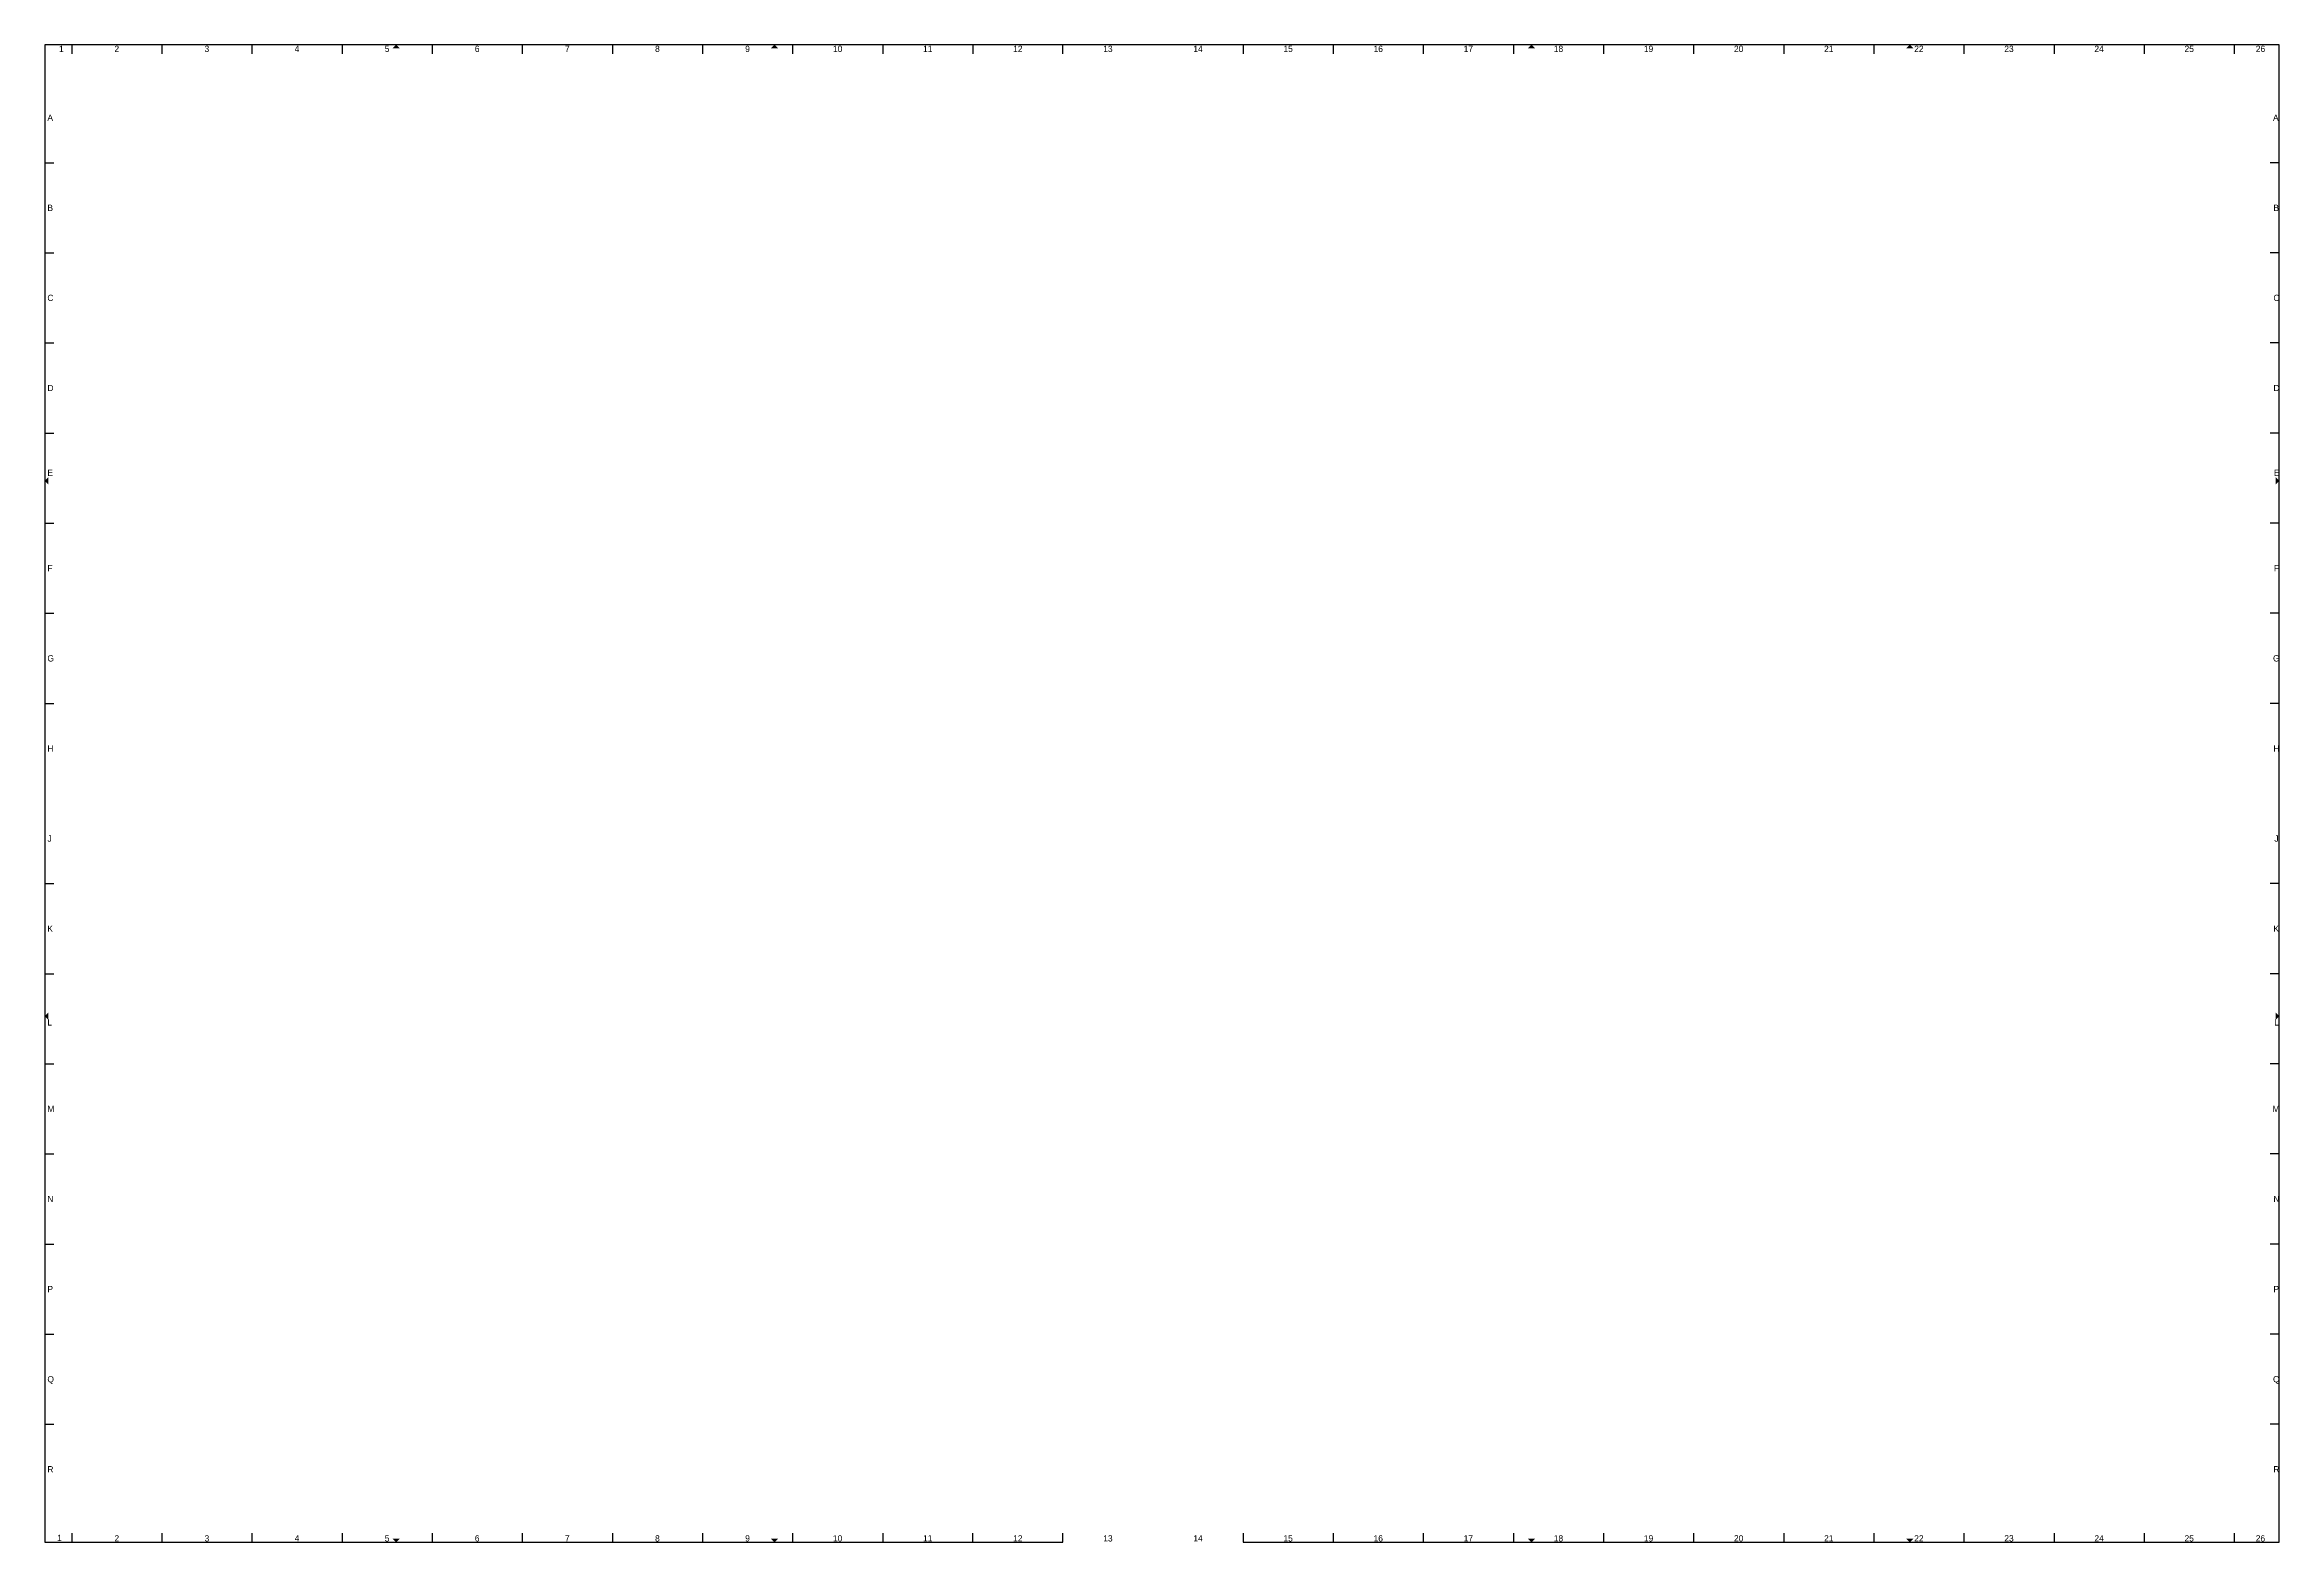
# Model space of a CAD drawing. Extents: x -5 to 1235, y -5 to 826.
import ezdxf
from ezdxf.enums import TextEntityAlignment as Align

# ---------------------------------------------------------------- set-up
doc = ezdxf.new("R2010")
doc.units = 0
doc.header["$MEASUREMENT"] = 0
doc.layers.add('to-xx-rooster', color=7, linetype='CONTINUOUS', lineweight=25)
doc.layers.add('to-xx-vouwmerk', color=7, linetype='CONTINUOUS', lineweight=18)
doc.styles.add('RTW_ISO', font='iso-rtw.shx')

msp = doc.modelspace()

# ---------------------------------------------------------------- hatches: boundary and pattern name
at = {"layer": 'to-xx-vouwmerk'}
for points in [[(188, 824), (190, 826), (192, 824)], [(398, 824), (400, 826), (402, 824)], [(818, 824), (820, 826), (822, 824)], [(1028, 824), (1030, 826), (1032, 824)], [(-3, 586), (-5, 584), (-3, 582)], [(1233, 582), (1235, 584), (1233, 586)], [(-3, 289), (-5, 287), (-3, 285)], [(1233, 289), (1235, 287), (1233, 285)], [(188, -3), (190, -5), (192, -3)], [(398, -3), (400, -5), (402, -3)], [(818, -3), (820, -5), (822, -3)], [(1028, -3), (1030, -5), (1032, -3)]]:
    msp.add_hatch(color=256, dxfattribs=at).paths.add_polyline_path(points)

# ---------------------------------------------------------------- linework, layer by layer
at = {"layer": 'to-xx-rooster'}
for p, q in [((-5, 826), (-5, -5)), ((1235, 826), (-5, 826)), ((10, 826), (10, 821)), ((60, 826), (60, 821)), ((110, 826), (110, 821)), ((160, 826), (160, 821)), ((210, 826), (210, 821)), ((260, 826), (260, 821)), ((310, 826), (310, 821)), ((360, 826), (360, 821)), ((410, 826), (410, 821)), ((460, 826), (460, 821)), ((510, 826), (510, 821)), ((560, 821), (560, 826)), ((660, 826), (660, 821)), ((710, 826), (710, 821)), ((760, 826), (760, 821)), ((810, 826), (810, 821)), ((860, 826), (860, 821)), ((910, 826), (910, 821)), ((960, 826), (960, 821)), ((1010, 826), (1010, 821)), ((1060, 826), (1060, 821)), ((1110, 826), (1110, 821)), ((1160, 826), (1160, 821)), ((1210, 826), (1210, 821)), ((1235, -5), (1235, 826)), ((-5, 760.5), (0, 760.5)), ((1235, 760.5), (1230, 760.5)), ((-5, 710.5), (0, 710.5)), ((1235, 710.5), (1230, 710.5)), ((-5, 660.5), (0, 660.5)), ((1235, 660.5), (1230, 660.5)), ((-5, 610.5), (0, 610.5)), ((1235, 610.5), (1230, 610.5)), ((-5, 560.5), (0, 560.5)), ((1235, 560.5), (1230, 560.5)), ((-5, 510.5), (0, 510.5)), ((1235, 510.5), (1230, 510.5)), ((-5, 460.5), (0, 460.5)), ((1235, 460.5), (1230, 460.5)), ((-5, 360.5), (0, 360.5)), ((1235, 360.5), (1230, 360.5)), ((-5, 310.5), (0, 310.5)), ((1235, 310.5), (1230, 310.5)), ((-5, 260.5), (0, 260.5)), ((1235, 260.5), (1230, 260.5)), ((-5, 210.5), (0, 210.5)), ((1235, 210.5), (1230, 210.5)), ((-5, 160.5), (0, 160.5)), ((1235, 160.5), (1230, 160.5)), ((-5, 110.5), (0, 110.5)), ((1235, 110.5), (1230, 110.5)), ((-5, 60.5), (0, 60.5)), ((1235, 60.5), (1230, 60.5)), ((10, 0), (10, -5)), ((60, 0), (60, -5)), ((110, 0), (110, -5)), ((160, 0), (160, -5)), ((210, 0), (210, -5)), ((260, 0), (260, -5)), ((310, 0), (310, -5)), ((360, 0), (360, -5)), ((410, 0), (410, -5)), ((460, 0), (460, -5)), ((510, -5), (510, 0)), ((560, -5), (560, 0)), ((660, 0), (660, -5)), ((710, 0), (710, -5)), ((760, 0), (760, -5)), ((810, 0), (810, -5)), ((860, 0), (860, -5)), ((910, 0), (910, -5)), ((960, 0), (960, -5)), ((1010, 0), (1010, -5)), ((1060, 0), (1060, -5)), ((1110, 0), (1110, -5)), ((1160, 0), (1160, -5)), ((1210, 0), (1210, -5)), ((-5, -5), (560, -5)), ((660, -5), (1235, -5))]:
    msp.add_line(p, q, dxfattribs=at)

# ---------------------------------------------------------------- texts
at = {"layer": 'to-xx-rooster', "style": 'RTW_ISO'}
for s, p in [('1', (4.23, 820.9)), ('2', (35, 820.9)), ('3', (85, 820.9)), ('4', (135, 820.9)), ('5', (185, 820.9)), ('6', (235, 820.9)), ('7', (285, 820.9)), ('8', (335, 820.9)), ('9', (385, 820.9)), ('10', (435, 820.9)), ('11', (485, 820.9)), ('12', (535, 820.9)), ('13', (585, 820.9)), ('14', (635, 820.9)), ('15', (685, 820.9)), ('16', (735, 820.9)), ('17', (785, 820.9)), ('18', (835, 820.9)), ('19', (885, 820.9)), ('20', (935, 820.9)), ('21', (985, 820.9)), ('22', (1035, 820.9)), ('23', (1085, 820.9)), ('24', (1135, 820.9)), ('25', (1185, 820.9)), ('26', (1224.56, 820.9)), ('1', (3.23, -5.4)), ('2', (35, -5.6)), ('3', (85, -5.6)), ('4', (135, -5.6)), ('5', (185, -5.6)), ('6', (235, -5.6)), ('7', (285, -5.6)), ('8', (335, -5.6)), ('9', (385, -5.6)), ('10', (435, -5.6)), ('11', (485, -5.6)), ('12', (535, -5.6)), ('13', (585, -5.6)), ('14', (635, -5.6)), ('15', (685, -5.6)), ('16', (735, -5.6)), ('17', (785, -5.6)), ('18', (835, -5.6)), ('19', (885, -5.6)), ('20', (935, -5.6)), ('21', (985, -5.6)), ('22', (1035, -5.6)), ('23', (1085, -5.6)), ('24', (1135, -5.6)), ('25', (1185, -5.6)), ('26', (1224.51, -5.6))]:
    msp.add_text(s, height=3.5, dxfattribs=at).set_placement(p, align=Align.BOTTOM_CENTER)
for s, p in [('A', (-3.5, 785.5)), ('A', (1231.5, 785.5)), ('B', (-3.5, 735.5)), ('B', (1231.75, 735.5)), ('C', (-3.5, 685.5)), ('C', (1231.75, 685.5)), ('D', (-3.5, 635.5)), ('D', (1231.75, 635.5)), ('E', (-3.5, 588.5)), ('E', (1232, 588.5)), ('F', (-3.5, 535.5)), ('F', (1232, 535.5)), ('G', (-3.5, 485.5)), ('G', (1231.5, 485.5)), ('H', (-3.5, 435.5)), ('H', (1231.75, 435.5)), ('J', (-3.5, 385.5)), ('J', (1232.25, 385.5)), ('K', (-3.5, 335.5)), ('K', (1231.75, 335.5)), ('L', (-3.5, 283.5)), ('L', (1232.25, 283.5)), ('M', (-3.5, 235.5)), ('M', (1231.25, 235.5)), ('N', (-3.5, 185.5)), ('N', (1231.75, 185.5)), ('P', (-3.5, 135.5)), ('P', (1231.75, 135.5)), ('Q', (-3.5, 85.5)), ('Q', (1231.5, 85.5)), ('R', (-3.5, 35.5)), ('R', (1231.75, 35.5))]:
    msp.add_text(s, height=3.5, dxfattribs=at).set_placement(p, align=Align.MIDDLE_LEFT)

doc.saveas('drawing.dxf')
